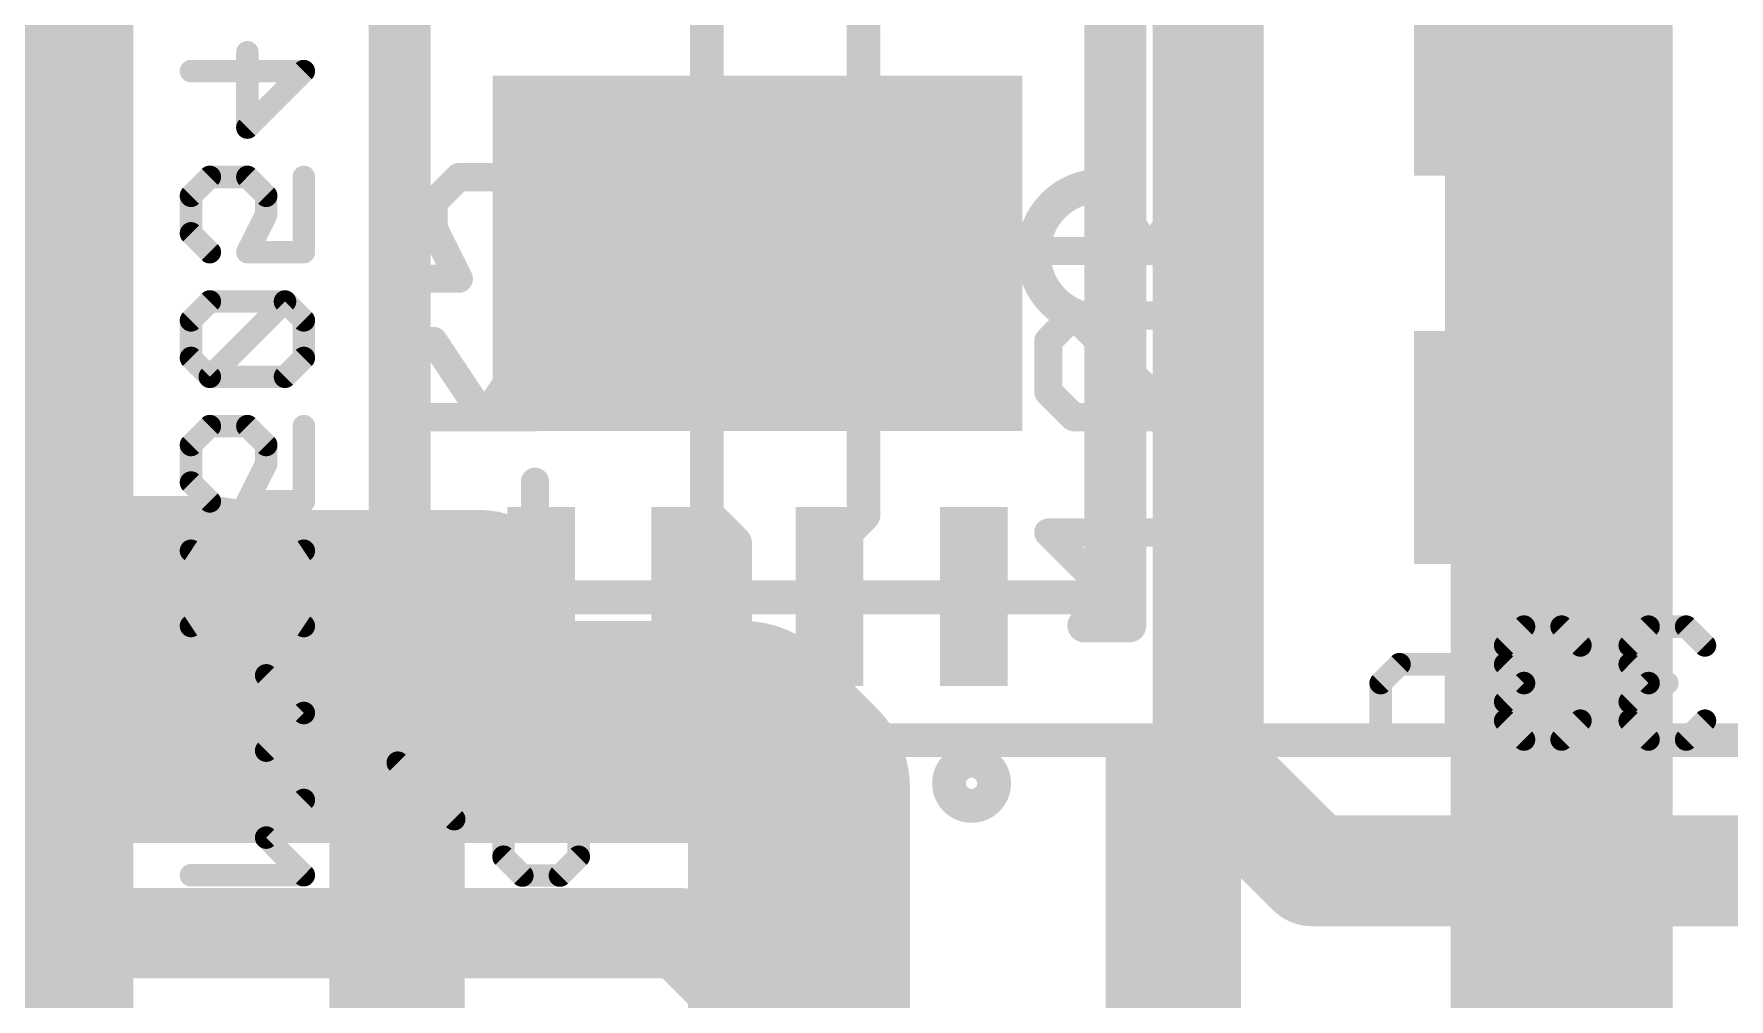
# Model space of a CAD drawing. Header units: inches. Extents: x -5 to 142, y -3 to 122.
# Drawn here: x 71.86 to 79.5, y 67.02 to 71.36 of the extents above; entities that cross this region are included whole.
import ezdxf

# ---------------------------------------------------------------- set-up
doc = ezdxf.new("R2010")
doc.units = ezdxf.units.IN
doc.header["$MEASUREMENT"] = 0
for name, color, linetype in [('15', 22, 'Continuous'), ('16', 175, 'Continuous'), ('18', 82, 'Continuous'), ('2', 175, 'Continuous'), ('21', 253, 'Continuous'), ('22', 253, 'Continuous'), ('26', 253, 'Continuous'), ('27', 253, 'Continuous'), ('28', 253, 'Continuous'), ('51', 253, 'Continuous'), ('52', 253, 'Continuous')]:
    doc.layers.add(name, color=color, linetype=linetype)

# ---------------------------------------------------------------- blocks, each defined once
blk = doc.blocks.new('RECT')
blk.add_solid([(-0.5, -0.5), (0.5, -0.5), (-0.5, 0.5), (0.5, 0.5)])
blk = doc.blocks.new('ROUNDV')
at = {"const_width": 0.5}
blk.add_lwpolyline([(0, -0.25, 1), (0, 0.25, 1), (0, -0.25)], format="xyb", dxfattribs=at)

msp = doc.modelspace()

# ---------------------------------------------------------------- linework, layer by layer
at = {"layer": '15', "const_width": 1}
for points in [[(78.75, 65.1875), (78.75, 72.0625)], [(75.0625, 68.2188), (50.4688, 68.2188)], [(75.3125, 67.9688), (75.0625, 68.2188)], [(75.3125, 65.5938), (75.3125, 67.9688)]]:
    msp.add_lwpolyline(points, dxfattribs=at)
at = {"layer": '15', "const_width": 0.5}
for points in [[(75.2393, 68.3955, 1), (74.8857, 68.042)], [(75.0625, 67.9688, 1), (75.0625, 68.4688)], [(75.5625, 67.9688, 1), (75.0625, 67.9688)], [(75.1357, 67.792, 1), (75.4893, 68.1455)]]:
    msp.add_lwpolyline(points, format="xyb", dxfattribs=at)
at = {"layer": '16'}
for points, const_width in [([(78.625, 71.25), (78.625, 74.0312)], 0.4064), ([(77.1562, 68.0625), (77.1562, 71.625)], 0.5), ([(57.4375, 68.875), (72.6562, 68.875)], 0.8128), ([(72.6562, 68.875), (73.0625, 68.8125)], 0.8128), ([(73.0625, 68.8125), (73.875, 68.8125)], 0.8128), ([(73.875, 68.8125), (74.1337, 68.8125)], 0.3048), ([(74.1337, 68.8125), (74.15, 68.8288)], 0.3048), ([(77.625, 67.5938), (77.1562, 68.0625)], 0.5), ([(79.8125, 67.5938), (77.625, 67.5938)], 0.5), ([(55.9062, 67.3125), (74.7812, 67.3125)], 0.4064), ([(74.7812, 67.3125), (75.375, 66.7188)], 0.4064)]:
    msp.add_lwpolyline(points, dxfattribs=dict(at, const_width=const_width))
for points, const_width in [([(78.5234, 71.25, 1), (78.7266, 71.25)], 0.2032), ([(72.6871, 69.0758, 1), (72.6254, 68.6742)], 0.4064), ([(72.6562, 68.6718, 1), (72.6562, 69.0782)], 0.4064), ([(73.0625, 69.0157, 1), (73.0625, 68.6093)], 0.4064), ([(73.0316, 68.6117, 1), (73.0934, 69.0133)], 0.4064), ([(73.875, 68.6093, 1), (73.875, 69.0157)], 0.4064), ([(73.875, 68.8887, 1), (73.875, 68.7363)], 0.1524), ([(74.0798, 68.8664, 1), (74.1876, 68.7586)], 0.1524), ([(74.2039, 68.7749, 1), (74.0961, 68.8827)], 0.1524), ([(74.1337, 68.7363, 1), (74.1337, 68.8887)], 0.1524), ([(77.2446, 68.1509, 1), (77.0679, 67.9741)], 0.25), ([(77.0312, 68.0625, 1), (77.2812, 68.0625)], 0.25), ([(77.625, 67.7188, 1), (77.625, 67.4688)], 0.25), ([(77.5366, 67.5054, 1), (77.7134, 67.6821)], 0.25), ([(74.8531, 67.3843, 1), (74.7094, 67.2407)], 0.2032), ([(74.7812, 67.2109, 1), (74.7812, 67.4141)], 0.2032)]:
    msp.add_lwpolyline(points, format="xyb", dxfattribs=dict(at, const_width=const_width))
at = {"layer": '2', "const_width": 1}
msp.add_lwpolyline([(71.8125, 73.375), (71.8125, 60.5)], dxfattribs=at)
at = {"layer": '21', "const_width": 0.1524}
for points in [[(72.103, 75.802), (72.103, 69.198)], [(74.897, 75.802), (74.897, 69.198)], [(75.603, 75.802), (75.603, 69.198)], [(78.397, 75.802), (78.397, 69.198)], [(79.103, 69.198), (79.103, 75.802)], [(72.103, 69.198), (71.976, 69.071)], [(74.897, 69.198), (75.024, 69.071)], [(75.603, 69.198), (75.476, 69.071)], [(78.397, 69.198), (78.524, 69.071)], [(79.103, 69.198), (78.976, 69.071)], [(71.976, 68.436), (71.976, 69.071)], [(75.024, 68.436), (75.024, 69.071)], [(75.476, 68.436), (75.476, 69.071)], [(78.524, 68.436), (78.524, 69.071)], [(78.976, 68.436), (78.976, 69.071)], [(74.77, 68.182), (72.23, 68.182)], [(78.27, 68.182), (75.73, 68.182)], [(79.23, 68.182), (81.77, 68.182)]]:
    msp.add_lwpolyline(points, dxfattribs=at)
at = {"layer": '21'}
for points, const_width in [([(72.0649, 69.198, 1), (72.1411, 69.198)], 0.0762), ([(72.1299, 69.1711, 1), (72.0761, 69.2249)], 0.0762), ([(74.8589, 69.198, 1), (74.9351, 69.198)], 0.0762), ([(74.9239, 69.2249, 1), (74.8701, 69.1711)], 0.0762), ([(75.5649, 69.198, 1), (75.6411, 69.198)], 0.0762), ([(75.6299, 69.1711, 1), (75.5761, 69.2249)], 0.0762), ([(78.3589, 69.198, 1), (78.4351, 69.198)], 0.0762), ([(78.4239, 69.2249, 1), (78.3701, 69.1711)], 0.0762), ([(79.0649, 69.198, 1), (79.1411, 69.198)], 0.0762), ([(79.1299, 69.1711, 1), (79.0761, 69.2249)], 0.0762), ([(72.0141, 69.071, 1), (71.9379, 69.071)], 0.0762), ([(75.0621, 69.071, 1), (74.9859, 69.071)], 0.0762), ([(75.5141, 69.071, 1), (75.4379, 69.071)], 0.0762), ([(78.5621, 69.071, 1), (78.4859, 69.071)], 0.0762), ([(79.0141, 69.071, 1), (78.9379, 69.071)], 0.0762), ([(71.9491, 69.0979, 1), (72.0029, 69.0441)], 0.0762), ([(74.9971, 69.0441, 1), (75.0509, 69.0979)], 0.0762), ([(75.4491, 69.0979, 1), (75.5029, 69.0441)], 0.0762), ([(78.4971, 69.0441, 1), (78.5509, 69.0979)], 0.0762), ([(78.9491, 69.0979, 1), (79.0029, 69.0441)], 0.0762), ([(71.976, 68.436, 0.4142), (72.23, 68.182)], 0.1524), ([(72.0141, 68.436, 1), (71.9379, 68.436)], 0.0762), ([(71.9379, 68.436, 1), (72.0141, 68.436)], 0.0762), ([(74.77, 68.182, 0.4142), (75.024, 68.436)], 0.1524), ([(75.0621, 68.436, 1), (74.9859, 68.436)], 0.0762), ([(74.9859, 68.436, 1), (75.0621, 68.436)], 0.0762), ([(75.476, 68.436, 0.4142), (75.73, 68.182)], 0.1524), ([(75.5141, 68.436, 1), (75.4379, 68.436)], 0.0762), ([(75.4379, 68.436, 1), (75.5141, 68.436)], 0.0762), ([(78.27, 68.182, 0.4142), (78.524, 68.436)], 0.1524), ([(78.5621, 68.436, 1), (78.4859, 68.436)], 0.0762), ([(78.4859, 68.436, 1), (78.5621, 68.436)], 0.0762), ([(78.976, 68.436, 0.4142), (79.23, 68.182)], 0.1524), ([(79.0141, 68.436, 1), (78.9379, 68.436)], 0.0762), ([(78.9379, 68.436, 1), (79.0141, 68.436)], 0.0762), ([(72.23, 68.2201, 1), (72.23, 68.1439)], 0.0762), ([(72.23, 68.1439, 1), (72.23, 68.2201)], 0.0762), ([(74.77, 68.2201, 1), (74.77, 68.1439)], 0.0762), ([(74.77, 68.1439, 1), (74.77, 68.2201)], 0.0762), ([(75.73, 68.2201, 1), (75.73, 68.1439)], 0.0762), ([(75.73, 68.1439, 1), (75.73, 68.2201)], 0.0762), ([(78.27, 68.2201, 1), (78.27, 68.1439)], 0.0762), ([(78.27, 68.1439, 1), (78.27, 68.2201)], 0.0762), ([(79.23, 68.2201, 1), (79.23, 68.1439)], 0.0762), ([(79.23, 68.1439, 1), (79.23, 68.2201)], 0.0762)]:
    msp.add_lwpolyline(points, format="xyb", dxfattribs=dict(at, const_width=const_width))
at = {"layer": '22'}
for points, const_width in [([(73.4486, 68.6986), (73.4486, 72.0514)], 0.1524), ([(76.8014, 72.0514), (76.8014, 68.6986)], 0.1524), ([(72.8263, 70.9415), (72.8263, 71.2804)], 0.1016), ([(72.5721, 71.1957), (73.0805, 71.1957)], 0.1016), ([(73.0805, 71.1957), (72.8263, 70.9415)], 0.1016), ([(72.6568, 70.7191), (72.5721, 70.6344)], 0.1016), ([(72.8263, 70.7191), (72.6568, 70.7191)], 0.1016), ([(72.911, 70.6344), (72.8263, 70.7191)], 0.1016), ([(73.0805, 70.7191), (73.0805, 70.3801)], 0.1016), ([(72.5721, 70.6344), (72.5721, 70.4649)], 0.1016), ([(72.911, 70.5496), (72.911, 70.6344)], 0.1016), ([(72.8263, 70.3801), (72.911, 70.5496)], 0.1016), ([(72.5721, 70.4649), (72.6568, 70.3801)], 0.1016), ([(73.0805, 70.3801), (72.8263, 70.3801)], 0.1016), ([(72.6568, 70.1578), (72.5721, 70.0731)], 0.1016), ([(72.9957, 70.1578), (72.6568, 70.1578)], 0.1016), ([(72.6568, 69.8188), (72.9957, 70.1578)], 0.1016), ([(73.0805, 70.0731), (72.9957, 70.1578)], 0.1016), ([(72.5721, 70.0731), (72.5721, 69.9036)], 0.1016), ([(73.0805, 69.9036), (73.0805, 70.0731)], 0.1016), ([(72.5721, 69.9036), (72.6568, 69.8188)], 0.1016), ([(72.9957, 69.8188), (73.0805, 69.9036)], 0.1016), ([(72.6568, 69.8188), (72.9957, 69.8188)], 0.1016), ([(72.6568, 69.5965), (72.5721, 69.5117)], 0.1016), ([(72.8263, 69.5965), (72.6568, 69.5965)], 0.1016), ([(72.911, 69.5117), (72.8263, 69.5965)], 0.1016), ([(73.0805, 69.5965), (73.0805, 69.2575)], 0.1016), ([(72.5721, 69.5117), (72.5721, 69.3423)], 0.1016), ([(72.911, 69.427), (72.911, 69.5117)], 0.1016), ([(72.8263, 69.2575), (72.911, 69.427)], 0.1016), ([(72.5721, 69.3423), (72.6568, 69.2575)], 0.1016), ([(73.0805, 69.2575), (72.8263, 69.2575)], 0.1016), ([(73.0805, 68.6962), (72.5721, 69.0352)], 0.1016), ([(73.0805, 69.0352), (72.5721, 68.6962)], 0.1016), ([(73.6518, 68.6986), (73.4486, 68.6986)], 0.1524), ([(76.8014, 68.6986), (76.5982, 68.6986)], 0.1524), ([(72.911, 68.4739), (72.5721, 68.4739)], 0.1016), ([(72.8263, 68.1349), (72.8263, 68.4739)], 0.1016), ([(73.0805, 68.3044), (72.911, 68.4739)], 0.1016), ([(72.911, 68.1349), (73.0805, 68.3044)], 0.1016), ([(72.5721, 68.1349), (72.911, 68.1349)], 0.1016), ([(73.0805, 67.9126), (72.5721, 67.9126)], 0.1016), ([(72.911, 67.7431), (73.0805, 67.9126)], 0.1016), ([(73.0805, 67.5736), (72.911, 67.7431)], 0.1016), ([(72.5721, 67.5736), (73.0805, 67.5736)], 0.1016)]:
    msp.add_lwpolyline(points, dxfattribs=dict(at, const_width=const_width))
for points, const_width in [([(72.8517, 71.2804, 1), (72.8009, 71.2804)], 0.0508), ([(72.5721, 71.2211, 1), (72.5721, 71.1703)], 0.0508), ([(73.0984, 71.1777, 1), (73.0625, 71.2136)], 0.0508), ([(73.0805, 71.1703, 1), (73.0805, 71.2211)], 0.0508), ([(72.8083, 70.9594, 1), (72.8442, 70.9235)], 0.0508), ([(72.8009, 70.9415, 1), (72.8517, 70.9415)], 0.0508), ([(72.6568, 70.7445, 1), (72.6568, 70.6937)], 0.0508), ([(72.6747, 70.7011, 1), (72.6388, 70.7371)], 0.0508), ([(72.8442, 70.7371, 1), (72.8083, 70.7011)], 0.0508), ([(72.8263, 70.6937, 1), (72.8263, 70.7445)], 0.0508), ([(73.1059, 70.7191, 1), (73.0551, 70.7191)], 0.0508), ([(72.5975, 70.6344, 1), (72.5466, 70.6344)], 0.0508), ([(72.5541, 70.6523, 1), (72.59, 70.6164)], 0.0508), ([(72.9364, 70.6344, 1), (72.8856, 70.6344)], 0.0508), ([(72.893, 70.6164, 1), (72.929, 70.6523)], 0.0508), ([(72.9337, 70.5383, 1), (72.8883, 70.561)], 0.0508), ([(72.8856, 70.5496, 1), (72.9364, 70.5496)], 0.0508), ([(72.5466, 70.4649, 1), (72.5975, 70.4649)], 0.0508), ([(72.59, 70.4828, 1), (72.5541, 70.4469)], 0.0508), ([(72.6388, 70.3622, 1), (72.6747, 70.3981)], 0.0508), ([(72.8035, 70.3915, 1), (72.849, 70.3688)], 0.0508), ([(72.8263, 70.4055, 1), (72.8263, 70.3547)], 0.0508), ([(73.0551, 70.3801, 1), (73.1059, 70.3801)], 0.0508), ([(73.0805, 70.3547, 1), (73.0805, 70.4055)], 0.0508), ([(72.6568, 70.1832, 1), (72.6568, 70.1324)], 0.0508), ([(72.6747, 70.1398, 1), (72.6388, 70.1758)], 0.0508), ([(73.0137, 70.1758, 1), (72.9778, 70.1398)], 0.0508), ([(73.0137, 70.1398, 1), (72.9778, 70.1758)], 0.0508), ([(72.9957, 70.1324, 1), (72.9957, 70.1832)], 0.0508), ([(72.5975, 70.0731, 1), (72.5466, 70.0731)], 0.0508), ([(72.5541, 70.091, 1), (72.59, 70.0551)], 0.0508), ([(73.1059, 70.0731, 1), (73.0551, 70.0731)], 0.0508), ([(73.0625, 70.0551, 1), (73.0984, 70.091)], 0.0508), ([(72.5466, 69.9036, 1), (72.5975, 69.9036)], 0.0508), ([(72.59, 69.9215, 1), (72.5541, 69.8856)], 0.0508), ([(73.0551, 69.9036, 1), (73.1059, 69.9036)], 0.0508), ([(73.0984, 69.8856, 1), (73.0625, 69.9215)], 0.0508), ([(72.6568, 69.8442, 1), (72.6568, 69.7934)], 0.0508), ([(72.6388, 69.8368, 1), (72.6747, 69.8009)], 0.0508), ([(72.6388, 69.8009, 1), (72.6747, 69.8368)], 0.0508), ([(72.9778, 69.8368, 1), (73.0137, 69.8009)], 0.0508), ([(72.9957, 69.7934, 1), (72.9957, 69.8442)], 0.0508), ([(72.6568, 69.6219, 1), (72.6568, 69.5711)], 0.0508), ([(72.6747, 69.5785, 1), (72.6388, 69.6144)], 0.0508), ([(72.8442, 69.6144, 1), (72.8083, 69.5785)], 0.0508), ([(72.8263, 69.5711, 1), (72.8263, 69.6219)], 0.0508), ([(73.1059, 69.5965, 1), (73.0551, 69.5965)], 0.0508), ([(72.5975, 69.5117, 1), (72.5466, 69.5117)], 0.0508), ([(72.5541, 69.5297, 1), (72.59, 69.4938)], 0.0508), ([(72.9364, 69.5117, 1), (72.8856, 69.5117)], 0.0508), ([(72.893, 69.4938, 1), (72.929, 69.5297)], 0.0508), ([(72.8856, 69.427, 1), (72.9364, 69.427)], 0.0508), ([(72.9337, 69.4156, 1), (72.8883, 69.4384)], 0.0508), ([(72.59, 69.3602, 1), (72.5541, 69.3243)], 0.0508), ([(72.5466, 69.3423, 1), (72.5975, 69.3423)], 0.0508), ([(72.6388, 69.2396, 1), (72.6747, 69.2755)], 0.0508), ([(72.8263, 69.2829, 1), (72.8263, 69.2321)], 0.0508), ([(73.0805, 69.2321, 1), (73.0805, 69.2829)], 0.0508), ([(72.8035, 69.2689, 1), (72.849, 69.2462)], 0.0508), ([(73.0551, 69.2575, 1), (73.1059, 69.2575)], 0.0508), ([(72.5861, 69.0563, 1), (72.558, 69.014)], 0.0508), ([(73.0946, 69.014, 1), (73.0664, 69.0563)], 0.0508), ([(73.4486, 68.7367, 1), (73.4486, 68.6605)], 0.0762), ([(73.6518, 68.6605, 1), (73.6518, 68.7367)], 0.0762), ([(76.5982, 68.7367, 1), (76.5982, 68.6605)], 0.0762), ([(76.8014, 68.6605, 1), (76.8014, 68.7367)], 0.0762), ([(72.558, 68.7174, 1), (72.5861, 68.6751)], 0.0508), ([(73.0664, 68.6751, 1), (73.0946, 68.7174)], 0.0508), ([(73.4105, 68.6986, 1), (73.4867, 68.6986)], 0.0762), ([(76.7633, 68.6986, 1), (76.8395, 68.6986)], 0.0762), ([(72.5721, 68.4993, 1), (72.5721, 68.4485)], 0.0508), ([(72.8517, 68.4739, 1), (72.8009, 68.4739)], 0.0508), ([(72.929, 68.4918, 1), (72.893, 68.4559)], 0.0508), ([(72.911, 68.4485, 1), (72.911, 68.4993)], 0.0508), ([(73.0984, 68.2864, 1), (73.0625, 68.3223)], 0.0508), ([(73.0625, 68.2864, 1), (73.0984, 68.3223)], 0.0508), ([(72.5721, 68.1603, 1), (72.5721, 68.1095)], 0.0508), ([(72.8009, 68.1349, 1), (72.8517, 68.1349)], 0.0508), ([(72.893, 68.1529, 1), (72.929, 68.1169)], 0.0508), ([(72.911, 68.1095, 1), (72.911, 68.1603)], 0.0508), ([(76.0902, 68.089, 1), (76.0902, 67.8858)], 0.1524), ([(76.0902, 67.8858, 1), (76.0902, 68.089)], 0.1524), ([(76.0902, 68.1271, 1), (76.0902, 68.0509)], 0.0762), ([(76.0902, 68.0509, 1), (76.0902, 68.1271)], 0.0762), ([(72.5721, 67.938, 1), (72.5721, 67.8872)], 0.0508), ([(73.0984, 67.8946, 1), (73.0625, 67.9305)], 0.0508), ([(73.0805, 67.8872, 1), (73.0805, 67.938)], 0.0508), ([(76.0902, 67.9239, 1), (76.0902, 67.8477)], 0.0762), ([(76.0902, 67.8477, 1), (76.0902, 67.9239)], 0.0762), ([(72.929, 67.761, 1), (72.893, 67.7251)], 0.0508), ([(72.893, 67.761, 1), (72.929, 67.7251)], 0.0508), ([(72.5721, 67.599, 1), (72.5721, 67.5482)], 0.0508), ([(73.0805, 67.5482, 1), (73.0805, 67.599)], 0.0508), ([(73.0625, 67.5556, 1), (73.0984, 67.5916)], 0.0508)]:
    msp.add_lwpolyline(points, format="xyb", dxfattribs=dict(at, const_width=const_width))
at = {"layer": '26', "const_width": 0.1016}
for points in [[(73.504, 67.5721), (73.504, 68.0805)], [(73.504, 68.0805), (73.7582, 67.8263)], [(73.9806, 67.6568), (73.9806, 68.0805)], [(74.3196, 68.0805), (74.3196, 67.6568)], [(73.7582, 67.8263), (73.4193, 67.8263)], [(74.0653, 67.5721), (73.9806, 67.6568)], [(74.3196, 67.6568), (74.2348, 67.5721)], [(74.2348, 67.5721), (74.0653, 67.5721)]]:
    msp.add_lwpolyline(points, dxfattribs=at)
at = {"layer": '26', "const_width": 0.0508}
for points in [[(73.5294, 68.0805, 1), (73.4786, 68.0805)], [(73.522, 68.0984, 1), (73.4861, 68.0625)], [(74.006, 68.0805, 1), (73.9552, 68.0805)], [(74.345, 68.0805, 1), (74.2942, 68.0805)], [(73.4193, 67.8517, 1), (73.4193, 67.8009)], [(73.7403, 67.8083, 1), (73.7762, 67.8442)], [(73.7582, 67.8009, 1), (73.7582, 67.8517)], [(73.9986, 67.6747, 1), (73.9626, 67.6388)], [(74.3375, 67.6388, 1), (74.3016, 67.6747)], [(73.9552, 67.6568, 1), (74.006, 67.6568)], [(74.0653, 67.5975, 1), (74.0653, 67.5467)], [(74.2348, 67.5467, 1), (74.2348, 67.5975)], [(74.2942, 67.6568, 1), (74.345, 67.6568)], [(73.4786, 67.5721, 1), (73.5294, 67.5721)], [(74.0474, 67.5541, 1), (74.0833, 67.59)], [(74.2169, 67.59, 1), (74.2528, 67.5541)]]:
    msp.add_lwpolyline(points, format="xyb", dxfattribs=at)
at = {"layer": '27', "const_width": 0.127}
for points in [[(73.4359, 70.7182), (73.4359, 70.2606)], [(73.6647, 70.6038), (73.7791, 70.7182)], [(73.7791, 70.7182), (74.0079, 70.7182)], [(74.0079, 70.7182), (74.1223, 70.6038)], [(76.8935, 70.3853), (76.6647, 70.7285)], [(77.1223, 70.7285), (76.8935, 70.3853)], [(73.6647, 70.4894), (73.6647, 70.6038)], [(74.1223, 70.6038), (74.1223, 70.375)], [(73.7791, 70.2606), (73.6647, 70.4894)], [(77.1223, 70.3853), (76.4359, 70.3853)], [(74.1223, 70.375), (74.0079, 70.2606)], [(73.4359, 70.2606), (73.7791, 70.2606)], [(76.4359, 69.9801), (76.5503, 70.0945)], [(76.5503, 70.0945), (77.0079, 70.0945)], [(77.0079, 69.6369), (76.5503, 70.0945)], [(77.0079, 70.0945), (77.1223, 69.9801)], [(73.8935, 69.6369), (73.6647, 69.9801)], [(74.1223, 69.9801), (73.8935, 69.6369)], [(76.4359, 69.7513), (76.4359, 69.9801)], [(77.1223, 69.9801), (77.1223, 69.7513)], [(76.5503, 69.6369), (76.4359, 69.7513)], [(77.1223, 69.7513), (77.0079, 69.6369)], [(74.1223, 69.6369), (73.4359, 69.6369)], [(77.0079, 69.6369), (76.5503, 69.6369)], [(74.1223, 68.8885), (74.1223, 69.3461)], [(77.1223, 68.8885), (77.1223, 69.3461)], [(73.6647, 68.8885), (73.4359, 69.1173)], [(73.4359, 69.1173), (74.1223, 69.1173)], [(76.6647, 68.8885), (76.4359, 69.1173)], [(76.4359, 69.1173), (77.1223, 69.1173)]]:
    msp.add_lwpolyline(points, dxfattribs=at)
at = {"layer": '27', "const_width": 0.0635}
for points in [[(73.4677, 70.7182, 1), (73.4042, 70.7182)], [(73.7791, 70.7499, 1), (73.7791, 70.6864)], [(73.8016, 70.6957, 1), (73.7567, 70.7406)], [(74.0304, 70.7406, 1), (73.9855, 70.6957)], [(74.0079, 70.6864, 1), (74.0079, 70.7499)], [(76.6911, 70.7461, 1), (76.6383, 70.7109)], [(77.1487, 70.7109, 1), (77.0959, 70.7461)], [(73.6965, 70.6038, 1), (73.633, 70.6038)], [(73.6423, 70.6262, 1), (73.6872, 70.5813)], [(74.1541, 70.6038, 1), (74.0906, 70.6038)], [(74.0998, 70.5813, 1), (74.1448, 70.6262)], [(73.6931, 70.5036, 1), (73.6363, 70.4752)], [(73.633, 70.4894, 1), (73.6965, 70.4894)], [(76.4359, 70.4171, 1), (76.4359, 70.3536)], [(77.1223, 70.3536, 1), (77.1223, 70.4171)], [(74.0906, 70.375, 1), (74.1541, 70.375)], [(74.1448, 70.3525, 1), (74.0998, 70.3974)], [(76.8671, 70.4029, 1), (76.9199, 70.3677)], [(76.8671, 70.3677, 1), (76.9199, 70.4029)], [(73.4359, 70.2923, 1), (73.4359, 70.2288)], [(73.4042, 70.2606, 1), (73.4677, 70.2606)], [(73.7507, 70.2464, 1), (73.8075, 70.2748)], [(73.7791, 70.2288, 1), (73.7791, 70.2923)], [(73.9855, 70.283, 1), (74.0304, 70.2381)], [(76.5503, 70.1263, 1), (76.5503, 70.0628)], [(76.5728, 70.117, 1), (76.5279, 70.0721)], [(76.5728, 70.0721, 1), (76.5279, 70.117)], [(77.0304, 70.117, 1), (76.9855, 70.0721)], [(77.0079, 70.0628, 1), (77.0079, 70.1263)], [(73.6911, 69.9977, 1), (73.6383, 69.9625)], [(74.1487, 69.9625, 1), (74.0959, 69.9977)], [(76.4677, 69.9801, 1), (76.4042, 69.9801)], [(76.4135, 70.0026, 1), (76.4584, 69.9577)], [(77.1541, 69.9801, 1), (77.0906, 69.9801)], [(77.0998, 69.9577, 1), (77.1448, 70.0026)], [(76.4042, 69.7513, 1), (76.4677, 69.7513)], [(76.4584, 69.7738, 1), (76.4135, 69.7289)], [(77.0906, 69.7513, 1), (77.1541, 69.7513)], [(77.1448, 69.7289, 1), (77.0998, 69.7738)], [(73.4359, 69.6687, 1), (73.4359, 69.6052)], [(73.8671, 69.6545, 1), (73.9199, 69.6193)], [(73.8671, 69.6193, 1), (73.9199, 69.6545)], [(74.1223, 69.6052, 1), (74.1223, 69.6687)], [(76.5503, 69.6687, 1), (76.5503, 69.6052)], [(76.5279, 69.6145, 1), (76.5728, 69.6594)], [(76.9855, 69.6594, 1), (77.0304, 69.6145)], [(76.9855, 69.6145, 1), (77.0304, 69.6594)], [(77.0079, 69.6052, 1), (77.0079, 69.6687)], [(74.1541, 69.3461, 1), (74.0906, 69.3461)], [(77.1541, 69.3461, 1), (77.0906, 69.3461)], [(73.4359, 69.149, 1), (73.4359, 69.0855)], [(73.4584, 69.1397, 1), (73.4135, 69.0948)], [(74.1223, 69.0855, 1), (74.1223, 69.149)], [(76.4359, 69.149, 1), (76.4359, 69.0855)], [(76.4584, 69.1397, 1), (76.4135, 69.0948)], [(77.1223, 69.0855, 1), (77.1223, 69.149)], [(73.6423, 68.866, 1), (73.6872, 68.911)], [(74.0906, 68.8885, 1), (74.1541, 68.8885)], [(76.6423, 68.866, 1), (76.6872, 68.911)], [(77.0906, 68.8885, 1), (77.1541, 68.8885)]]:
    msp.add_lwpolyline(points, format="xyb", dxfattribs=at)
at = {"layer": '28', "const_width": 0.1016}
for points in [[(78.5801, 68.6934), (78.4954, 68.6086)], [(78.7496, 68.6934), (78.5801, 68.6934)], [(78.8343, 68.6086), (78.7496, 68.6934)], [(79.1414, 68.6934), (79.0567, 68.6086)], [(79.3109, 68.6934), (79.1414, 68.6934)], [(79.3956, 68.6086), (79.3109, 68.6934)], [(78.4954, 68.6086), (78.4954, 68.5239)], [(79.0567, 68.6086), (79.0567, 68.5239)], [(78.0188, 68.5239), (77.9341, 68.4392)], [(78.273, 68.5239), (78.0188, 68.5239)], [(78.273, 68.185), (78.273, 68.5239)], [(78.4954, 68.5239), (78.5801, 68.4392)], [(79.0567, 68.5239), (79.1414, 68.4392)], [(77.9341, 68.4392), (77.9341, 68.185)], [(78.5801, 68.4392), (78.4954, 68.3544)], [(78.5801, 68.4392), (78.6648, 68.4392)], [(79.1414, 68.4392), (79.0567, 68.3544)], [(79.1414, 68.4392), (79.2262, 68.4392)], [(78.4954, 68.3544), (78.4954, 68.2697)], [(79.0567, 68.3544), (79.0567, 68.2697)], [(78.4954, 68.2697), (78.5801, 68.185)], [(78.7496, 68.185), (78.8343, 68.2697)], [(79.0567, 68.2697), (79.1414, 68.185)], [(79.3109, 68.185), (79.3956, 68.2697)], [(78.5801, 68.185), (78.7496, 68.185)], [(79.1414, 68.185), (79.3109, 68.185)]]:
    msp.add_lwpolyline(points, dxfattribs=at)
at = {"layer": '28', "const_width": 0.0508}
for points in [[(78.5801, 68.7188, 1), (78.5801, 68.668)], [(78.5981, 68.6754, 1), (78.5621, 68.7113)], [(78.7675, 68.7113, 1), (78.7316, 68.6754)], [(78.7496, 68.668, 1), (78.7496, 68.7188)], [(79.1414, 68.7188, 1), (79.1414, 68.668)], [(79.1594, 68.6754, 1), (79.1235, 68.7113)], [(79.3289, 68.7113, 1), (79.2929, 68.6754)], [(79.3109, 68.668, 1), (79.3109, 68.7188)], [(78.5208, 68.6086, 1), (78.47, 68.6086)], [(78.4774, 68.6266, 1), (78.5133, 68.5907)], [(78.8164, 68.5907, 1), (78.8523, 68.6266)], [(79.0821, 68.6086, 1), (79.0313, 68.6086)], [(79.0387, 68.6266, 1), (79.0746, 68.5907)], [(79.3777, 68.5907, 1), (79.4136, 68.6266)], [(78.0188, 68.5493, 1), (78.0188, 68.4985)], [(78.0368, 68.5059, 1), (78.0008, 68.5419)], [(78.2984, 68.5239, 1), (78.2476, 68.5239)], [(78.273, 68.4985, 1), (78.273, 68.5493)], [(78.5133, 68.5419, 1), (78.4774, 68.5059)], [(78.47, 68.5239, 1), (78.5208, 68.5239)], [(79.0746, 68.5419, 1), (79.0387, 68.5059)], [(79.0313, 68.5239, 1), (79.0821, 68.5239)], [(77.9595, 68.4392, 1), (77.9087, 68.4392)], [(77.9161, 68.4571, 1), (77.952, 68.4212)], [(78.5801, 68.4646, 1), (78.5801, 68.4138)], [(78.5981, 68.4212, 1), (78.5621, 68.4571)], [(78.5621, 68.4212, 1), (78.5981, 68.4571)], [(78.6648, 68.4138, 1), (78.6648, 68.4646)], [(79.1414, 68.4646, 1), (79.1414, 68.4138)], [(79.1594, 68.4212, 1), (79.1235, 68.4571)], [(79.1235, 68.4212, 1), (79.1594, 68.4571)], [(79.2262, 68.4138, 1), (79.2262, 68.4646)], [(78.5208, 68.3544, 1), (78.47, 68.3544)], [(78.4774, 68.3724, 1), (78.5133, 68.3365)], [(79.0821, 68.3544, 1), (79.0313, 68.3544)], [(79.0387, 68.3724, 1), (79.0746, 68.3365)], [(78.5133, 68.2876, 1), (78.4774, 68.2517)], [(78.8523, 68.2517, 1), (78.8164, 68.2876)], [(79.0746, 68.2876, 1), (79.0387, 68.2517)], [(79.4136, 68.2517, 1), (79.3777, 68.2876)], [(78.47, 68.2697, 1), (78.5208, 68.2697)], [(78.5801, 68.2103, 1), (78.5801, 68.1596)], [(78.7496, 68.1596, 1), (78.7496, 68.2103)], [(79.0313, 68.2697, 1), (79.0821, 68.2697)], [(79.1414, 68.2103, 1), (79.1414, 68.1596)], [(79.3109, 68.1596, 1), (79.3109, 68.2103)], [(77.9087, 68.185, 1), (77.9595, 68.185)], [(78.2476, 68.185, 1), (78.2984, 68.185)], [(78.5621, 68.167, 1), (78.5981, 68.2029)], [(78.7316, 68.2029, 1), (78.7675, 68.167)], [(79.1235, 68.167, 1), (79.1594, 68.2029)], [(79.2929, 68.2029, 1), (79.3289, 68.167)]]:
    msp.add_lwpolyline(points, format="xyb", dxfattribs=at)
at = {"layer": '51', "const_width": 0.6096}
for points in [[(73.5, 66.15), (73.5, 67.42)], [(77, 66.15), (77, 67.42)]]:
    msp.add_lwpolyline(points, dxfattribs=at)
at = {"layer": '51', "const_width": 0.3048}
for points in [[(73.6524, 67.42, 1), (73.3476, 67.42)], [(77.1524, 67.42, 1), (76.8476, 67.42)]]:
    msp.add_lwpolyline(points, format="xyb", dxfattribs=at)
at = {"layer": '52'}
for points, const_width in [([(73.5756, 68.8256), (73.5756, 71.9244)], 0.1524), ([(76.6744, 71.9244), (76.6744, 70.6798)], 0.1524), ([(78.275, 71.1), (78.275, 69.65)], 0.1016), ([(78.975, 69.65), (78.975, 71.1)], 0.1016), ([(76.6744, 70.6798), (76.6744, 70.0702)], 0.1524), ([(76.6744, 70.0702), (76.6744, 68.8256)], 0.1524), ([(76.6744, 68.8256), (73.5756, 68.8256)], 0.1524)]:
    msp.add_lwpolyline(points, dxfattribs=dict(at, const_width=const_width))
for points, const_width in [([(78.3004, 71.1, 1), (78.2496, 71.1)], 0.0508), ([(79.0004, 71.1, 1), (78.9496, 71.1)], 0.0508), ([(76.6744, 70.6798, 1), (76.6744, 70.0702)], 0.1524), ([(76.7125, 70.6798, 1), (76.6363, 70.6798)], 0.0762), ([(76.6744, 70.6417, 1), (76.6744, 70.7179)], 0.0762), ([(76.6363, 70.6798, 1), (76.7125, 70.6798)], 0.0762), ([(76.7125, 70.0702, 1), (76.6363, 70.0702)], 0.0762), ([(76.6744, 70.0321, 1), (76.6744, 70.1083)], 0.0762), ([(76.6363, 70.0702, 1), (76.7125, 70.0702)], 0.0762), ([(78.2496, 69.65, 1), (78.3004, 69.65)], 0.0508), ([(78.9496, 69.65, 1), (79.0004, 69.65)], 0.0508), ([(73.5756, 68.8637, 1), (73.5756, 68.7875)], 0.0762), ([(73.5375, 68.8256, 1), (73.6137, 68.8256)], 0.0762), ([(76.6363, 68.8256, 1), (76.7125, 68.8256)], 0.0762), ([(76.6744, 68.7875, 1), (76.6744, 68.8637)], 0.0762)]:
    msp.add_lwpolyline(points, format="xyb", dxfattribs=dict(at, const_width=const_width))

# ---------------------------------------------------------------- block references
at = {"layer": '16'}
for p, xscale, yscale, rotation in [((78.625, 71.25), 1.05, 1.08, 270), ((75.125, 70.375), 1.6002, 2.3876, 90), ((78.625, 69.5), 1.05, 1.08, 270), ((74.15, 68.8288), 0.8064, 0.3056, 90), ((74.8, 68.8288), 0.8064, 0.3056, 90), ((75.45, 68.8288), 0.8064, 0.3056, 90), ((76.1, 68.8288), 0.8064, 0.3056, 90)]:
    msp.add_blockref('RECT', p, dxfattribs=dict(at, xscale=xscale, yscale=yscale, rotation=rotation))
at = {"layer": '18'}
for xscale, yscale in [(1.27, 1.27), (1.27, 1.27), (1.1064, 1.1064), (1.1064, 1.1064)]:
    msp.add_blockref('ROUNDV', (75.125, 70.375), dxfattribs=dict(at, xscale=xscale, yscale=yscale))
at = {"layer": '21', "xscale": 0.8636, "yscale": 0.6096, "rotation": 90}
for p in [(73.5, 67.7502), (77, 67.7502)]:
    msp.add_blockref('RECT', p, dxfattribs=at)
at = {"layer": '52', "xscale": 0.35, "yscale": 0.8, "rotation": 270}
for p in [(78.625, 71), (78.625, 69.75)]:
    msp.add_blockref('RECT', p, dxfattribs=at)

doc.saveas('drawing.dxf')
